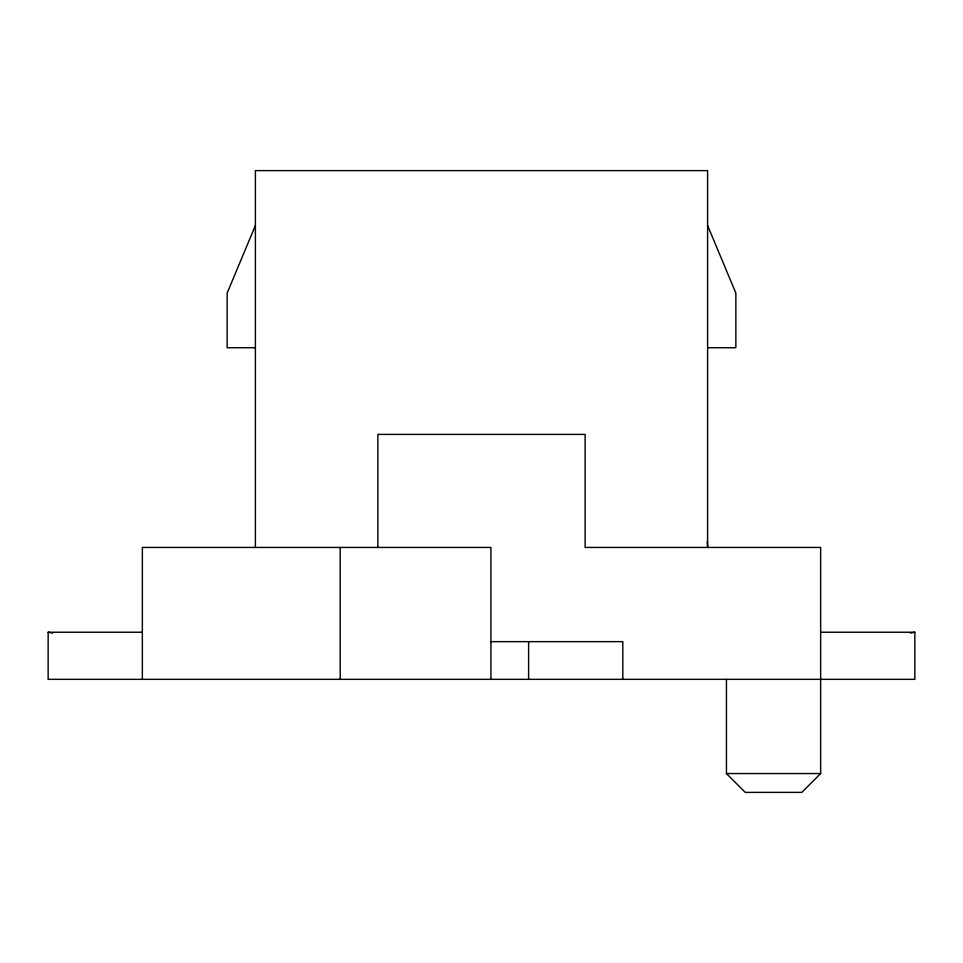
<?xml version="1.0" encoding="UTF-8"?>
<svg xmlns="http://www.w3.org/2000/svg" width="963" height="963" viewBox="0 0 963 963"><rect width="100%" height="100%" fill="white"/><g stroke="black" fill="none" stroke-linecap="round" stroke-linejoin="round"><path stroke-width="1.44" d="M255.4 225.498L227.148 293.089L227.148 347.727L255.4 347.727M377.869 547.441L377.869 434.397L585.131 434.397L585.131 547.441L820.645 547.441L820.645 773.542L801.806 792.38L745.278 792.38L726.439 773.542L726.439 679.336M910.432 633.112L914.85 632.234L914.85 679.336L48.15 679.336L48.15 632.234L142.355 632.234M707.6 347.727L735.852 347.727L735.852 293.089L707.6 225.498M820.645 632.234L914.85 632.234M490.516 641.647L622.808 641.647L622.808 679.336M726.439 773.542L820.645 773.542M48.15 632.234L52.568 633.112M707.311 541.435L707.6 547.441L707.6 170.62L255.4 170.62L255.4 547.441M528.603 641.647L528.603 679.336M490.925 679.336L490.925 547.441L142.355 547.441L142.355 679.336M340.192 547.441L340.192 679.336"/></g></svg>
